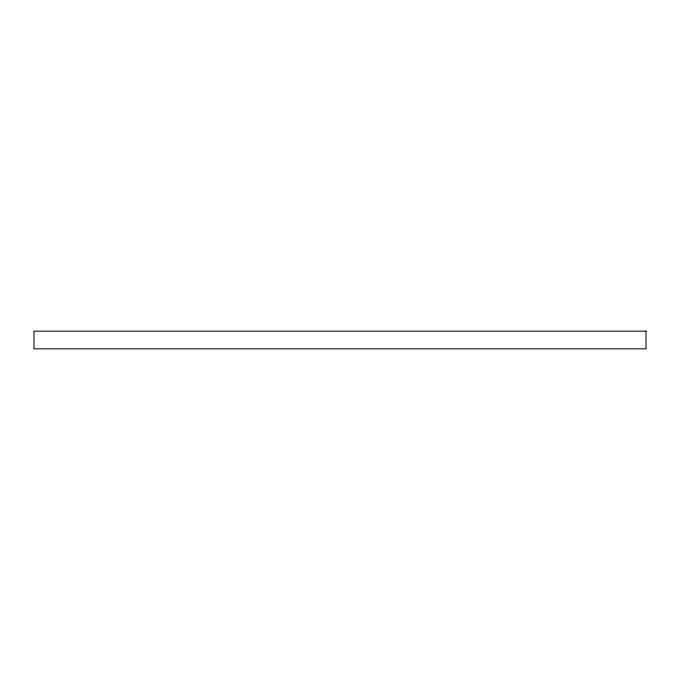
<?xml version="1.0" encoding="UTF-8"?>
<svg xmlns="http://www.w3.org/2000/svg" width="680" height="680" viewBox="0 0 680 680"><rect width="100%" height="100%" fill="white"/><g stroke="black" fill="none" stroke-linecap="round" stroke-linejoin="round"><path stroke-width="1.02" d="M646 331.151L34 331.151L34 348.849L646 348.849L646 331.151"/></g></svg>
